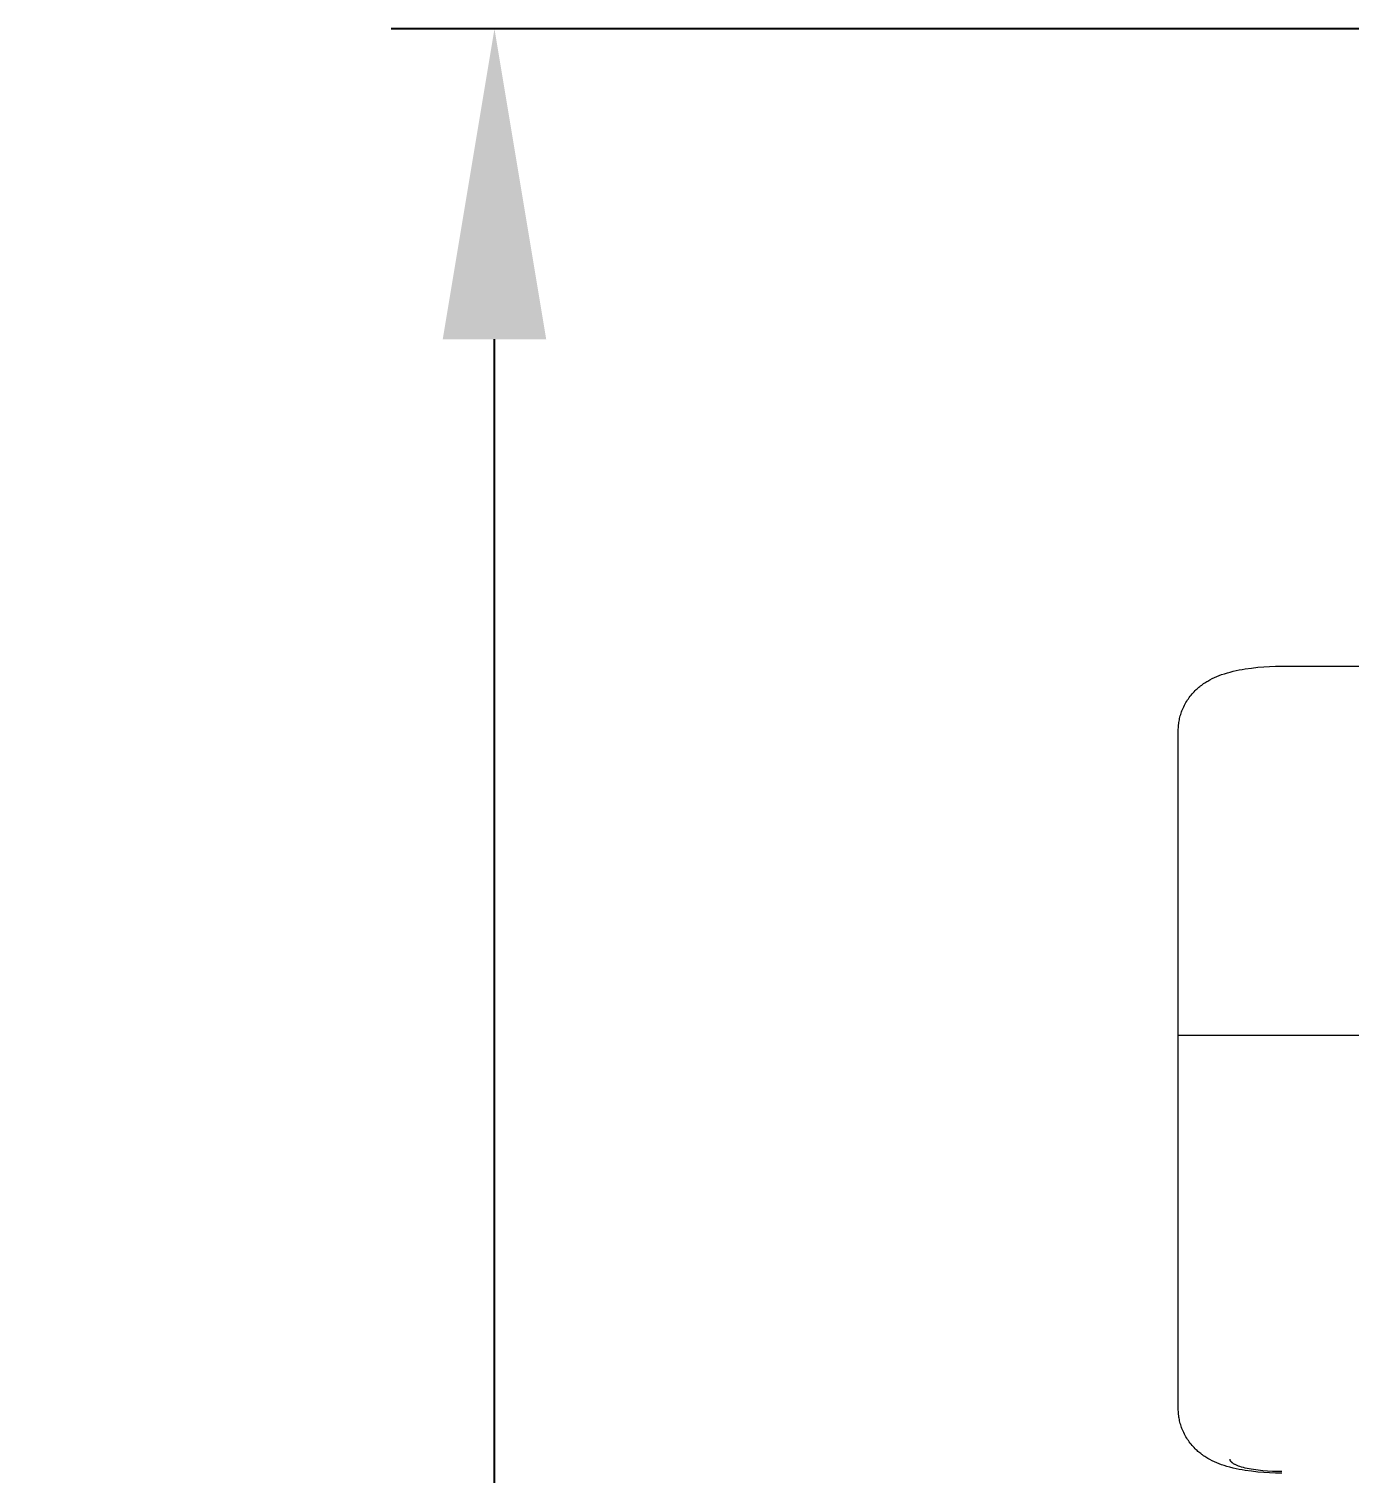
# Model space of a CAD drawing. Header units: millimetres. Extents: x -779 to 3049, y 55 to 2500.
# Drawn here: x -719.5 to -591.8, y 653 to 792.7 of the extents above; entities that cross this region are included whole.
import ezdxf

# ---------------------------------------------------------------- set-up
doc = ezdxf.new("R2010")
doc.units = ezdxf.units.MM
doc.layers.add('ZANO_R', color=7, linetype='Continuous', lineweight=0)
doc.layers.add('ZANO_W', color=1, linetype='Continuous', lineweight=0)
doc.styles.add('Arial', font='arial.ttf')
doc.styles.get("Standard").update_dxf_attribs({"font": 'ARIALUNI.TTF'})
doc.dimstyles.new('pl i ang', dxfattribs={"dimtxt": 50, "dimasz": 50, "dimexe": 1.25, "dimexo": 0.625, "dimgap": 10, "dimtad": 1, "dimtoh": 1, "dimtxsty": 'Standard', "dimcen": 2.5, "dimclrd": 1, "dimclre": 1, "dimclrt": 1, "dimadec": 0, "dimazin": 0, "dimtfac": 1, "dimtmove": 0, "dimatfit": 3, "dimfxl": 1, "dimarcsym": 1})

# ---------------------------------------------------------------- blocks, each defined once
blk = doc.blocks.new('*D391')
at = {"layer": 'ZANO_W', "color": 1, "lineweight": -2}
for p, q in [((-530.42, 792.66), (-684.47, 792.66)), ((-674.47, 162.66), (-674.47, 762.66)), ((-533.08, 132.66), (-684.47, 132.66))]:
    blk.add_line(p, q, dxfattribs=at)
at = {"layer": 'ZANO_W', "color": 1}
for points in [[(-669.47, 762.66), (-679.47, 762.66), (-674.47, 792.66)], [(-679.47, 162.66), (-669.47, 162.66), (-674.47, 132.66)]]:
    blk.add_solid(points, dxfattribs=at)
at = {"layer": 'ZANO_W', "color": 1, "insert": (-699.79, 462.66), "char_height": 30, "attachment_point": 5, "rotation": 90, "style": 'Arial'}
blk.add_mtext('660', dxfattribs=at)

msp = doc.modelspace()

# ---------------------------------------------------------------- linework, layer by layer
at = {"layer": 'ZANO_R'}
for p, q in [((-604.4, 730.14), (-604.17, 730.23)), ((-604.17, 730.23), (-603.89, 730.32)), ((-603.89, 730.32), (-603.62, 730.41)), ((-603.62, 730.41), (-603.34, 730.48)), ((-603.34, 730.48), (-603.06, 730.55)), ((-603.06, 730.55), (-602.78, 730.62)), ((-602.78, 730.62), (-602.49, 730.68)), ((-602.49, 730.68), (-602.2, 730.73)), ((-602.2, 730.73), (-601.91, 730.78)), ((-601.91, 730.78), (-601.3, 730.87)), ((-601.3, 730.87), (-600.67, 730.94)), ((-600.67, 730.94), (-600.1, 730.98)), ((-600.1, 730.98), (-599.53, 731.02)), ((-599.53, 731.02), (-598.95, 731.04)), ((-598.95, 731.04), (-598.36, 731.04)), ((-598.36, 731.04), (-308.36, 731.04)), ((-606.63, 728.78), (-606.55, 728.86)), ((-606.55, 728.86), (-606.46, 728.93)), ((-606.46, 728.93), (-606.38, 729.01)), ((-606.38, 729.01), (-606.29, 729.08)), ((-606.29, 729.08), (-606.2, 729.15)), ((-606.2, 729.15), (-606.1, 729.22)), ((-606.1, 729.22), (-606.01, 729.29)), ((-606.01, 729.29), (-605.91, 729.36)), ((-605.91, 729.36), (-605.81, 729.43)), ((-605.81, 729.43), (-605.71, 729.49)), ((-605.71, 729.49), (-605.61, 729.55)), ((-605.61, 729.55), (-605.51, 729.61)), ((-605.51, 729.61), (-605.3, 729.73)), ((-605.3, 729.73), (-605.09, 729.84)), ((-605.09, 729.84), (-604.86, 729.95)), ((-604.86, 729.95), (-604.63, 730.05)), ((-604.63, 730.05), (-604.4, 730.14)), ((-607.7, 727.4), (-607.63, 727.53)), ((-607.63, 727.53), (-607.55, 727.65)), ((-607.55, 727.65), (-607.47, 727.78)), ((-607.47, 727.78), (-607.39, 727.9)), ((-607.39, 727.9), (-607.31, 728.02)), ((-607.31, 728.02), (-607.22, 728.14)), ((-607.22, 728.14), (-607.13, 728.25)), ((-607.13, 728.25), (-607.03, 728.36)), ((-607.03, 728.36), (-606.93, 728.47)), ((-606.93, 728.47), (-606.84, 728.58)), ((-606.84, 728.58), (-606.73, 728.68)), ((-606.73, 728.68), (-606.63, 728.78)), ((-608.23, 726), (-608.2, 726.12)), ((-608.2, 726.12), (-608.17, 726.25)), ((-608.17, 726.25), (-608.13, 726.37)), ((-608.13, 726.37), (-608.09, 726.49)), ((-608.09, 726.49), (-608.05, 726.62)), ((-608.05, 726.62), (-608.01, 726.74)), ((-608.01, 726.74), (-607.96, 726.86)), ((-607.96, 726.86), (-607.9, 727)), ((-607.9, 727), (-607.84, 727.13)), ((-607.84, 727.13), (-607.77, 727.27)), ((-607.77, 727.27), (-607.7, 727.4)), ((-608.36, 724.97), (-608.35, 725.1)), ((-608.36, 724.84), (-608.36, 724.97)), ((-608.36, 697.66), (-608.36, 724.84)), ((-608.35, 725.1), (-608.34, 725.23)), ((-608.34, 725.23), (-608.33, 725.36)), ((-608.33, 725.36), (-608.32, 725.49)), ((-608.32, 725.49), (-608.3, 725.61)), ((-608.3, 725.61), (-608.28, 725.74)), ((-608.28, 725.74), (-608.26, 725.87)), ((-608.26, 725.87), (-608.23, 726)), ((-608.36, 659.23), (-608.36, 697.66)), ((-8.36, 694.97), (-608.36, 695.35)), ((-608.36, 659.11), (-608.36, 659.23)), ((-608.35, 658.98), (-608.36, 659.11)), ((-608.34, 658.85), (-608.35, 658.98)), ((-608.33, 658.72), (-608.34, 658.85)), ((-608.32, 658.59), (-608.33, 658.72)), ((-608.3, 658.46), (-608.32, 658.59)), ((-608.28, 658.34), (-608.3, 658.46)), ((-608.26, 658.21), (-608.28, 658.34)), ((-608.23, 658.08), (-608.26, 658.21)), ((-608.2, 657.96), (-608.23, 658.08)), ((-608.17, 657.83), (-608.2, 657.96)), ((-608.13, 657.71), (-608.17, 657.83)), ((-608.09, 657.58), (-608.13, 657.71)), ((-608.05, 657.46), (-608.09, 657.58)), ((-608.01, 657.34), (-608.05, 657.46)), ((-607.96, 657.22), (-608.01, 657.34)), ((-607.9, 657.08), (-607.96, 657.22)), ((-607.84, 656.95), (-607.9, 657.08)), ((-607.77, 656.81), (-607.84, 656.95)), ((-607.7, 656.68), (-607.77, 656.81)), ((-607.63, 656.55), (-607.7, 656.68)), ((-607.55, 656.42), (-607.63, 656.55)), ((-607.47, 656.3), (-607.55, 656.42)), ((-607.39, 656.18), (-607.47, 656.3)), ((-607.31, 656.06), (-607.39, 656.18)), ((-607.22, 655.94), (-607.31, 656.06)), ((-607.13, 655.83), (-607.22, 655.94)), ((-607.03, 655.72), (-607.13, 655.83)), ((-606.93, 655.61), (-607.03, 655.72)), ((-606.84, 655.5), (-606.93, 655.61)), ((-606.73, 655.4), (-606.84, 655.5)), ((-606.63, 655.3), (-606.73, 655.4)), ((-606.54, 655.22), (-606.63, 655.3)), ((-606.46, 655.14), (-606.54, 655.22)), ((-606.37, 655.07), (-606.46, 655.14)), ((-606.28, 654.99), (-606.37, 655.07)), ((-606.19, 654.92), (-606.28, 654.99)), ((-606.1, 654.85), (-606.19, 654.92)), ((-606.01, 654.79), (-606.1, 654.85)), ((-605.91, 654.72), (-606.01, 654.79)), ((-605.81, 654.65), (-605.91, 654.72)), ((-605.71, 654.59), (-605.81, 654.65)), ((-605.61, 654.52), (-605.71, 654.59)), ((-605.51, 654.46), (-605.61, 654.52)), ((-605.3, 654.35), (-605.51, 654.46)), ((-605.09, 654.24), (-605.3, 654.35)), ((-604.86, 654.13), (-605.09, 654.24)), ((-604.63, 654.03), (-604.86, 654.13)), ((-604.4, 653.94), (-604.63, 654.03)), ((-604.17, 653.85), (-604.4, 653.94)), ((-603.92, 653.76), (-604.17, 653.85)), ((-603.67, 653.69), (-603.92, 653.76)), ((-603.37, 653.6), (-603.67, 653.69)), ((-603.06, 653.52), (-603.37, 653.6)), ((-603.36, 654.37), (-603.36, 654.38)), ((-603.36, 654.36), (-603.36, 654.37)), ((-603.36, 654.37), (-603.36, 654.37)), ((-603.36, 654.35), (-603.36, 654.36)), ((-603.36, 654.34), (-603.36, 654.35)), ((-603.36, 654.35), (-603.36, 654.35)), ((-603.35, 654.33), (-603.36, 654.34)), ((-603.35, 654.32), (-603.35, 654.33)), ((-603.35, 654.33), (-603.35, 654.33)), ((-603.35, 654.31), (-603.35, 654.32)), ((-603.35, 654.3), (-603.35, 654.31)), ((-603.35, 654.31), (-603.35, 654.31)), ((-603.34, 654.29), (-603.35, 654.3)), ((-603.34, 654.28), (-603.34, 654.29)), ((-603.34, 654.29), (-603.34, 654.29)), ((-603.34, 654.27), (-603.34, 654.28)), ((-603.33, 654.26), (-603.34, 654.27)), ((-603.34, 654.27), (-603.34, 654.27)), ((-603.33, 654.25), (-603.33, 654.26)), ((-603.32, 654.24), (-603.33, 654.25)), ((-603.33, 654.25), (-603.33, 654.25)), ((-603.32, 654.23), (-603.32, 654.24)), ((-603.31, 654.22), (-603.32, 654.23)), ((-603.32, 654.23), (-603.32, 654.23)), ((-603.31, 654.21), (-603.31, 654.22)), ((-603.3, 654.2), (-603.31, 654.21)), ((-603.29, 654.19), (-603.3, 654.2)), ((-603.3, 654.2), (-603.3, 654.2)), ((-603.29, 654.18), (-603.29, 654.19)), ((-603.27, 654.16), (-603.29, 654.18)), ((-603.26, 654.15), (-603.27, 654.16)), ((-603.25, 654.13), (-603.26, 654.15)), ((-603.24, 654.12), (-603.25, 654.13)), ((-603.23, 654.11), (-603.24, 654.12)), ((-603.21, 654.09), (-603.23, 654.11)), ((-603.2, 654.08), (-603.21, 654.09)), ((-603.18, 654.06), (-603.2, 654.08)), ((-603.17, 654.05), (-603.18, 654.06)), ((-603.15, 654.04), (-603.17, 654.05)), ((-603.13, 654.02), (-603.15, 654.04)), ((-603.11, 654.01), (-603.13, 654.02)), ((-603.09, 653.99), (-603.11, 654.01)), ((-603.07, 653.98), (-603.09, 653.99)), ((-603.05, 653.97), (-603.07, 653.98)), ((-602.78, 653.46), (-603.06, 653.52)), ((-603.01, 653.94), (-603.05, 653.97)), ((-602.96, 653.91), (-603.01, 653.94)), ((-602.91, 653.88), (-602.96, 653.91)), ((-602.86, 653.86), (-602.91, 653.88)), ((-602.8, 653.83), (-602.86, 653.86)), ((-602.74, 653.8), (-602.8, 653.83)), ((-602.49, 653.4), (-602.78, 653.46)), ((-602.68, 653.78), (-602.74, 653.8)), ((-602.61, 653.75), (-602.68, 653.78)), ((-602.54, 653.72), (-602.61, 653.75)), ((-602.4, 653.67), (-602.54, 653.72)), ((-602.24, 653.62), (-602.4, 653.67)), ((-602.07, 653.58), (-602.24, 653.62)), ((-601.89, 653.53), (-602.07, 653.58)), ((-601.71, 653.49), (-601.89, 653.53)), ((-601.51, 653.45), (-601.71, 653.49)), ((-601.31, 653.41), (-601.51, 653.45)), ((-602.2, 653.34), (-602.49, 653.4)), ((-601.91, 653.3), (-602.2, 653.34)), ((-601.3, 653.21), (-601.91, 653.3)), ((-601.09, 653.38), (-601.31, 653.41)), ((-600.67, 653.14), (-601.3, 653.21)), ((-600.65, 653.31), (-601.09, 653.38)), ((-600.1, 653.09), (-600.67, 653.14)), ((-600.2, 653.26), (-600.65, 653.31)), ((-599.73, 653.23), (-600.2, 653.26)), ((-599.53, 653.06), (-600.1, 653.09)), ((-599.27, 653.2), (-599.73, 653.23)), ((-598.95, 653.04), (-599.53, 653.06)), ((-598.81, 653.19), (-599.27, 653.2)), ((-598.36, 653.03), (-598.95, 653.04)), ((-598.36, 653.18), (-598.81, 653.19))]:
    msp.add_line(p, q, dxfattribs=at)

# ---------------------------------------------------------------- dimensions: what is measured, and where the dimension line sits
at = {"layer": 'ZANO_W'}
dim = msp.add_linear_dim(base=(-674.47, 792.66), p1=(-523.08, 132.66), p2=(-520.42, 792.66), angle=90, dimstyle='pl i ang', override={"dimtxt": 30, "dimasz": 30, "dimexe": 10, "dimexo": 10, "dimtoh": 0, "dimdec": 0, "dimtxsty": 'Arial', "dimtdec": 0, "dimtmove": 1}, dxfattribs=at)
dim.commit()
dim.dimension.update_dxf_attribs({"geometry": '*D391', "text_midpoint": (-699.79, 462.66)})

doc.saveas('drawing.dxf')
